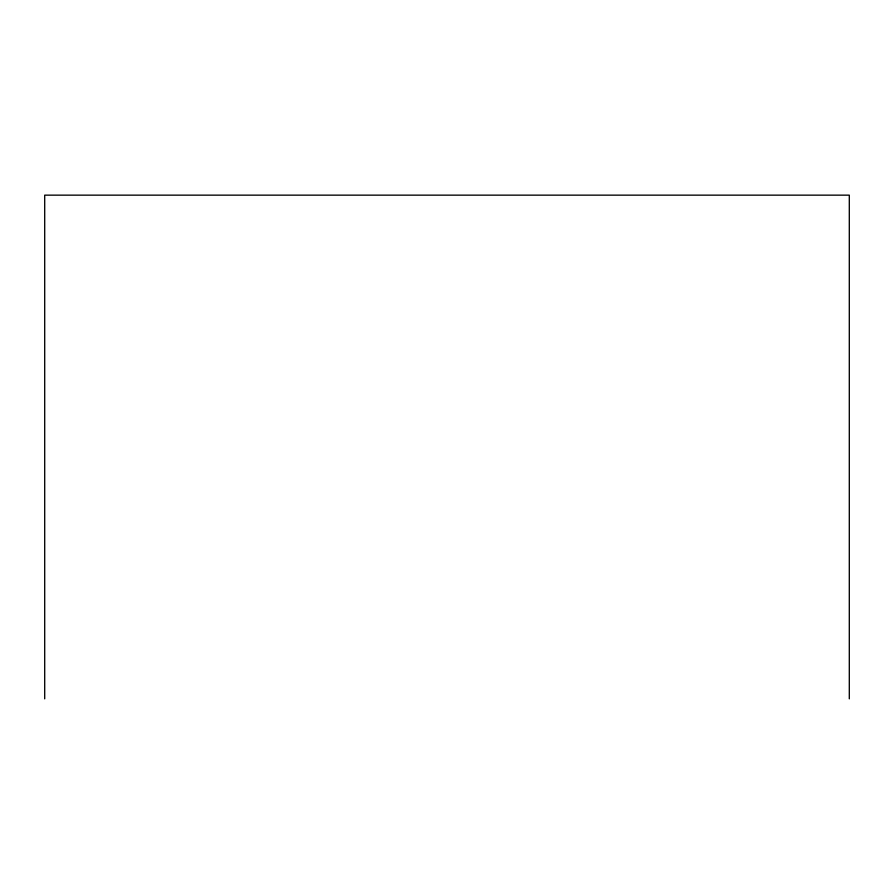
<?xml version="1.0" encoding="UTF-8"?>
<svg xmlns="http://www.w3.org/2000/svg" width="894" height="894" viewBox="0 0 894 894"><rect width="100%" height="100%" fill="white"/><g stroke="black" fill="none" stroke-linecap="round" stroke-linejoin="round"><path stroke-width="1.34" d="M849.3 698.851L849.3 195.149L44.7 195.149L44.7 698.851"/></g></svg>
